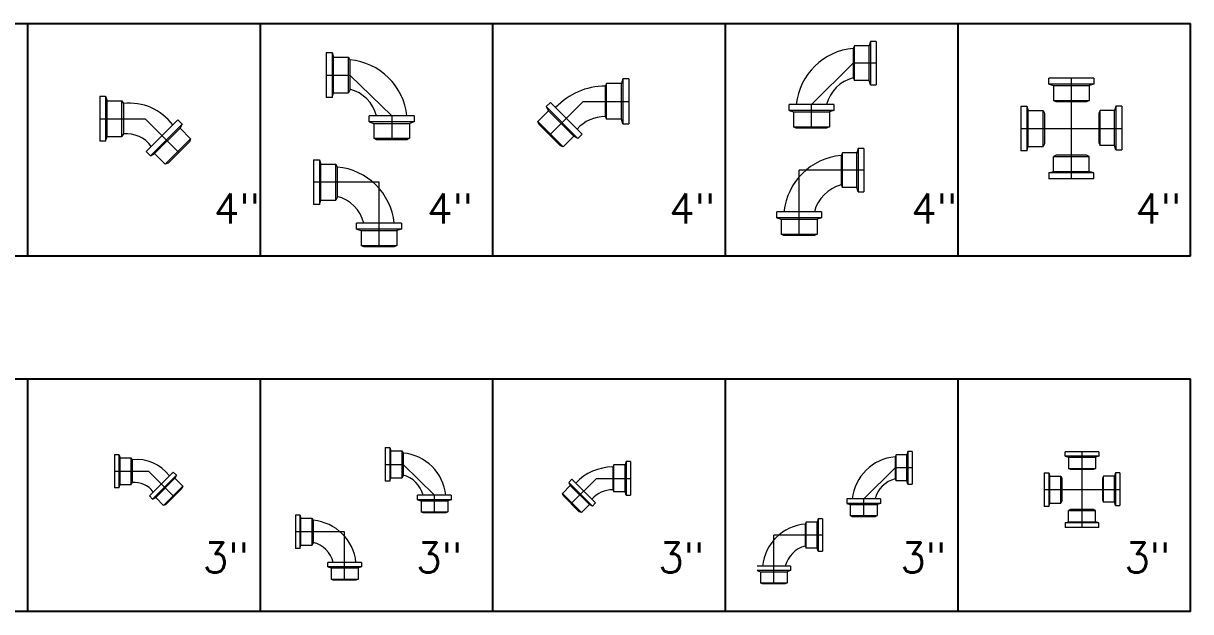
# Model space of a CAD drawing. Header units: inches. Extents: x 6.703 to 7.022, y 0.6 to 1.001.
# Drawn here: x 6.8685 to 7.0223, y 0.8068 to 0.8843 of the extents above; entities that cross this region are included whole.
import ezdxf

# ---------------------------------------------------------------- set-up
doc = ezdxf.new("R2010")
doc.units = ezdxf.units.IN
doc.header["$MEASUREMENT"] = 0
for name, pattern in [('CENTERX2', [4, 2.5, -0.5, 0.5, -0.5]), ('DASHDOTX2', [50.8, 25.4, -12.7, 0, -12.7]), ('DASHED2', [0.375, 0.25, -0.125])]:
    doc.linetypes.add(name, pattern=pattern)
for name, color, linetype in [('00', 7, 'Continuous'), ('EJEX2', 41, 'CENTERX2'), ('S.V.BAJ.', 8, 'DASHED2'), ('Tubo', 122, 'Continuous')]:
    doc.layers.add(name, color=color, linetype=linetype)
doc.styles.add('ROMANS', font='romans')

msp = doc.modelspace()

# ---------------------------------------------------------------- linework, layer by layer
at = {"layer": 'EJEX2', "linetype": 'DASHDOTX2', "lineweight": 9, "ltscale": 0.02}
for p, q in [((6.977861176507003, 0.8790629562802166), (6.972349365924329, 0.8736024916053546)), ((6.980876986297364, 0.8790629562802166), (6.977861176507003, 0.8790629562802166)), ((6.908433740772665, 0.8774898541128628), (6.911551850759442, 0.8774898541128628)), ((6.911551850759442, 0.8774898541128628), (6.917063661342115, 0.872095006230651)), ((7.006578211230149, 0.8770821828018389), (7.006578211230149, 0.8638170914689378)), ((6.937862819477185, 0.8695907946325337), (6.942294763987389, 0.8740227391427473)), ((6.942294763987389, 0.8740227391427473), (6.948300012850794, 0.8740227391427473)), ((6.972349365924329, 0.8704843816185956), (6.972349365924329, 0.8736024916053546)), ((6.878603483864987, 0.8717360706679311), (6.884608732728392, 0.8717360706679311)), ((6.884584064081253, 0.8717360706679311), (6.889034234926466, 0.867285899822736)), ((6.917063661342115, 0.872095006230651), (6.917063661342124, 0.868976896243892)), ((6.999945665563689, 0.8704496371353974), (7.0132107568966, 0.8704496371353974)), ((6.979261018886425, 0.8649516544290136), (6.970733398513389, 0.8649516544290136)), ((6.970733398513389, 0.8563730797673925), (6.970733398513389, 0.8649516544290136)), ((6.915395698188943, 0.8633785522616598), (6.906765777619484, 0.8633785522616598)), ((6.915395698188934, 0.8548655943926888), (6.915395698188943, 0.8633785522616598)), ((7.007982651598054, 0.8278872643802332), (7.007982651598054, 0.817938445880535)), ((6.916224999749066, 0.8262231572809275), (6.918563582239145, 0.8262231572809275)), ((6.918563582239145, 0.8262231572809275), (6.922697440176149, 0.8221770213692596)), ((6.97922961289011, 0.8216851820676991), (6.983363470827124, 0.8257805305738366)), ((6.985625328169888, 0.8257805305738366), (6.983363470827124, 0.8257805305738366)), ((6.880553698709129, 0.8253379118137959), (6.885057635356693, 0.8253379118137959)), ((6.885039133871331, 0.8253379118137959), (6.888376762005245, 0.8220002836798905)), ((6.940703388188017, 0.8210638108358652), (6.944027346570668, 0.8243877692185164)), ((6.944027346570668, 0.8243877692185164), (6.948531283218224, 0.8243877692185164)), ((7.003008242348205, 0.822912855130393), (7.012957060847894, 0.822912855130393)), ((6.922697440176149, 0.8198384388791993), (6.922697440176149, 0.8221770213692596)), ((6.97922961289011, 0.8193465995776209), (6.97922961289011, 0.8216851820676991)), ((6.910861883255711, 0.8173705960287647), (6.904389442828619, 0.8173705960287647)), ((6.910861883255702, 0.8109858776270364), (6.910861883255711, 0.8173705960287647)), ((6.967394055969663, 0.810494038325458), (6.967394055969663, 0.8169279693216648)), ((6.973789771249441, 0.8169279693216648), (6.967394055969663, 0.8169279693216648))]:
    msp.add_line(p, q, dxfattribs=at)
at = {"layer": 'S.V.BAJ.', "linetype": 'ByBlock', "ltscale": 0.36}
for p, q in [((6.74662477880544, 0.8842882045359783), (7.022294070144021, 0.8842882045359783)), ((6.869144463844813, 0.8536582832761441), (6.869144463844813, 0.8842882045359783)), ((6.899774385104648, 0.8536582832761441), (6.899774385104648, 0.8842882045359783)), ((6.930404306364499, 0.8536582832761441), (6.930404306364499, 0.8842882045359783)), ((6.961034227624334, 0.8536582832761441), (6.961034227624334, 0.8842882045359783)), ((6.991664148884186, 0.8536582832761441), (6.991664148884186, 0.8842882045359783)), ((7.022294070144021, 0.8536582832761441), (7.022294070144021, 0.8842882045359783)), ((7.022294070144021, 0.8536582832761441), (6.74662477880544, 0.8536582832761441)), ((6.74662477880544, 0.8374764706447837), (7.022294070144021, 0.8374764706447837)), ((6.869144463844813, 0.8068465493849494), (6.869144463844813, 0.8374764706447837)), ((6.899774385104648, 0.8068465493849494), (6.899774385104648, 0.8374764706447837)), ((6.930404306364499, 0.8068465493849494), (6.930404306364499, 0.8374764706447837)), ((6.961034227624334, 0.8068465493849494), (6.961034227624334, 0.8374764706447837)), ((6.991664148884186, 0.8068465493849494), (6.991664148884186, 0.8374764706447837)), ((7.022294070144021, 0.8068465493849494), (7.022294070144021, 0.8374764706447837)), ((7.022294070144021, 0.8068465493849494), (6.74662477880544, 0.8068465493849494))]:
    msp.add_line(p, q, dxfattribs=at)
at = {"layer": 'Tubo', "linetype": 'ByBlock', "lineweight": 20, "ltscale": 0.36}
for p, q in [((6.978036337176646, 0.8813476606668496), (6.977861176507003, 0.8809973393275627)), ((6.977861176507003, 0.8809973393275627), (6.977861176507003, 0.8771285732328704)), ((6.979940257498846, 0.8813476606668496), (6.978036337176646, 0.8813476606668496)), ((6.978036337176646, 0.8767782518935836), (6.978036337176646, 0.8813476606668496)), ((6.98011541816849, 0.8819188367635079), (6.979940257498846, 0.8813476606668496)), ((6.979940257498846, 0.8767782518935836), (6.979940257498846, 0.8813476606668496)), ((6.98011541816849, 0.8819188367635079), (6.98011541816849, 0.8813476606668496)), ((6.980876986297364, 0.8819188367635079), (6.98011541816849, 0.8819188367635079)), ((6.98011541816849, 0.8819188367635079), (6.98011541816849, 0.8762070757969254)), ((6.980876986297364, 0.8819188367635079), (6.980876986297364, 0.8762070757969254)), ((6.908433740772665, 0.8804426097821496), (6.909221142284474, 0.8804426097821496)), ((6.908433740772665, 0.8804426097821496), (6.908433740772665, 0.8745370984435762)), ((6.909221142284474, 0.8804426097821496), (6.909221142284474, 0.8745370984435762)), ((6.909221142284474, 0.8804426097821496), (6.909221142284474, 0.8798520586482994)), ((6.909221142284474, 0.8804426097821496), (6.909402244632203, 0.8798520586482994)), ((6.909402244632203, 0.8751276495774443), (6.909402244632203, 0.8798520586482994)), ((6.909402244632203, 0.8798520586482994), (6.911370748411722, 0.8798520586482994)), ((6.911370748411722, 0.8751276495774443), (6.911370748411722, 0.8798520586482994)), ((6.911370748411722, 0.8798520586482994), (6.911551850759442, 0.8794898539528591)), ((6.911551850759442, 0.8794898539528591), (6.911551850759442, 0.8754898542728666)), ((6.945363005211746, 0.8763849436781659), (6.945181902864026, 0.8760227389827435)), ((6.947331508991264, 0.8763849436781659), (6.945363005211746, 0.8763849436781659)), ((6.945363005211746, 0.8716605346072929), (6.945363005211746, 0.8763849436781659)), ((6.947512611338984, 0.8769754948120161), (6.947331508991264, 0.8763849436781659)), ((6.947331508991264, 0.8716605346072929), (6.947331508991264, 0.8763849436781659)), ((6.947512611338984, 0.8769754948120161), (6.947512611338984, 0.8763849436781659)), ((6.948300012850794, 0.8769754948120161), (6.947512611338984, 0.8769754948120161)), ((6.947512611338984, 0.8769754948120161), (6.947512611338984, 0.8710699834734605)), ((6.948300012850794, 0.8769754948120161), (6.948300012850794, 0.8710699834734605)), ((6.977861176507003, 0.8771285732328704), (6.978036337176646, 0.8767782518935836)), ((6.979940257498846, 0.8767782518935836), (6.978036337176646, 0.8767782518935836)), ((6.98011541816849, 0.8762070757969254), (6.979940257498846, 0.8767782518935836)), ((6.98011541816849, 0.8767782518935836), (6.98011541816849, 0.8762070757969254)), ((7.009530966899444, 0.8770821828018389), (7.003625455560862, 0.8770821828018389)), ((7.003625455560862, 0.8762947812900388), (7.003625455560862, 0.8770821828018389)), ((7.009530966899444, 0.8770821828018389), (7.009530966899444, 0.8762947812900388)), ((6.909221142284474, 0.8751276495774443), (6.909221142284474, 0.8745370984435762)), ((6.909221142284474, 0.8745370984435762), (6.909402244632203, 0.8751276495774443)), ((6.909402244632203, 0.8751276495774443), (6.911370748411722, 0.8751276495774443)), ((6.911551850759442, 0.8754898542728666), (6.911370748411722, 0.8751276495774443)), ((6.945181902864026, 0.8760227389827435), (6.945181902864026, 0.8720227393027331)), ((6.98011541816849, 0.8762070757969254), (6.980876986297364, 0.8762070757969254)), ((7.003625455560862, 0.8762947812900388), (7.004216006694721, 0.8761136789423096)), ((7.004216006694721, 0.8762947812900388), (7.003625455560862, 0.8762947812900388)), ((7.009530966899444, 0.8762947812900388), (7.003625455560862, 0.8762947812900388)), ((7.004216006694721, 0.8761136789423096), (7.004216006694721, 0.8741451751627911)), ((7.004216006694721, 0.8761136789423096), (7.008940415765585, 0.8761136789423096)), ((7.009530966899444, 0.8762947812900388), (7.008940415765585, 0.8761136789423096)), ((7.009530966899444, 0.8762947812900388), (7.008940415765585, 0.8762947812900388)), ((7.008940415765585, 0.8761136789423096), (7.008940415765585, 0.8741451751627911)), ((6.878603483864987, 0.8746888263372179), (6.878603483864987, 0.8687833149986445)), ((6.878603483864987, 0.8746888263372179), (6.879390885376797, 0.8746888263372179)), ((6.879390885376797, 0.8746888263372179), (6.879571987724517, 0.8740982752033497)), ((6.879390885376797, 0.8746888263372179), (6.879390885376797, 0.8740982752033497)), ((6.879390885376797, 0.8746888263372179), (6.879390885376797, 0.8687833149986445)), ((6.879571987724517, 0.8740982752033497), (6.881540491504035, 0.8740982752033497)), ((6.879571987724517, 0.8693738661324947), (6.879571987724517, 0.8740982752033497)), ((6.881540491504035, 0.8740982752033497), (6.881721593851755, 0.8737360705079273)), ((6.881540491504035, 0.8693738661324947), (6.881540491504035, 0.8740982752033497)), ((6.881721593851755, 0.8737360705079273), (6.881721593851755, 0.869736070827917)), ((6.909221142284474, 0.8745370984435762), (6.908433740772665, 0.8745370984435762)), ((6.937422965687858, 0.8733267679570962), (6.937979742636371, 0.8738835449055992)), ((6.941598792801738, 0.8691509408432072), (6.937422965687858, 0.8733267679570962)), ((6.93784054839924, 0.8729091852457054), (6.937422965687858, 0.8733267679570962)), ((6.937422965687858, 0.8733267679570962), (6.937712489701086, 0.872781126547552)), ((6.942155569750259, 0.8697077177917281), (6.937979742636371, 0.8738835449055992)), ((6.969396610255034, 0.8728150900935543), (6.969396610255034, 0.8736024916053546)), ((6.975302121593616, 0.8736024916053546), (6.969396610255034, 0.8736024916053546)), ((6.975302121593616, 0.8736024916053546), (6.975302121593616, 0.8728150900935543)), ((6.999945665563689, 0.8734023928046661), (7.000733067075498, 0.8734023928046661)), ((6.999945665563689, 0.8734023928046661), (6.999945665563689, 0.8674968814660928)), ((7.000733067075498, 0.8734023928046661), (7.000733067075498, 0.8674968814660928)), ((7.000733067075498, 0.8734023928046661), (7.000733067075498, 0.8728118416708159)), ((7.000733067075498, 0.8734023928046661), (7.000914169423227, 0.8728118416708159)), ((7.004578211390143, 0.8739640728150799), (7.004216006694721, 0.8741451751627911)), ((7.004216006694721, 0.8741451751627911), (7.008940415765585, 0.8741451751627911)), ((7.008578211070154, 0.8739640728150799), (7.004578211390143, 0.8739640728150799)), ((7.008940415765585, 0.8741451751627911), (7.008578211070154, 0.8739640728150799)), ((7.012449188767733, 0.8733711344113207), (7.01227402809809, 0.8727999583146625)), ((7.012449188767733, 0.8733711344113207), (7.012449188767733, 0.8676593734447382)), ((7.0132107568966, 0.8733711344113207), (7.012449188767733, 0.8733711344113207)), ((7.012449188767733, 0.8733711344113207), (7.012449188767733, 0.8727999583146625)), ((7.0132107568966, 0.8733711344113207), (7.0132107568966, 0.8676593734447382)), ((6.920016417011402, 0.872095006230651), (6.914110905672828, 0.872095006230651)), ((6.914110905672828, 0.8713076047188506), (6.914110905672828, 0.872095006230651)), ((6.920016417011402, 0.872095006230651), (6.920016417011402, 0.8713076047188506)), ((6.937712489701086, 0.872781126547552), (6.936320547329793, 0.8713891841762498)), ((6.937712489701086, 0.872781126547552), (6.941053151392194, 0.8694404648564446)), ((6.945181902864026, 0.8720227393027331), (6.945363005211746, 0.8716605346072929)), ((6.975302121593616, 0.8728150900935543), (6.969396610255034, 0.8728150900935543)), ((6.969987161388893, 0.8728150900935543), (6.969396610255034, 0.8728150900935543)), ((6.969396610255034, 0.8728150900935543), (6.969987161388893, 0.8726339877458431)), ((6.969987161388893, 0.8726339877458431), (6.974711570459757, 0.8726339877458431)), ((6.969987161388893, 0.8726339877458431), (6.969987161388893, 0.8706654839663068)), ((6.975302121593616, 0.8728150900935543), (6.974711570459757, 0.8728150900935543)), ((6.975302121593616, 0.8728150900935543), (6.974711570459757, 0.8726339877458431)), ((6.974711570459757, 0.8726339877458431), (6.974711570459757, 0.8706654839663068)), ((7.000914169423227, 0.8680874325999429), (7.000914169423227, 0.8728118416708159)), ((7.000914169423227, 0.8728118416708159), (7.002882673202746, 0.8728118416708159)), ((7.002882673202746, 0.8680874325999429), (7.002882673202746, 0.8728118416708159)), ((7.002882673202746, 0.8728118416708159), (7.003063775550457, 0.8724496369753756)), ((7.003063775550457, 0.8724496369753756), (7.003063775550457, 0.8684496372953832)), ((7.01037010777589, 0.8727999583146625), (7.010194947106246, 0.8724496369753756)), ((7.010194947106246, 0.8724496369753756), (7.010194947106246, 0.8685808708806833)), ((7.01227402809809, 0.8727999583146625), (7.01037010777589, 0.8727999583146625)), ((7.01037010777589, 0.8682305495413964), (7.01037010777589, 0.8727999583146625)), ((7.01227402809809, 0.8682305495413964), (7.01227402809809, 0.8727999583146625)), ((6.888916999312122, 0.871590121663512), (6.884730013085672, 0.8674031354370806)), ((6.885288277915866, 0.866844870606879), (6.889475264142314, 0.8710318568333282)), ((6.885835377449453, 0.867135168318576), (6.889184966430618, 0.8704847572997318)), ((6.888916999312122, 0.871590121663512), (6.889475264142314, 0.8710318568333282)), ((6.889475264142314, 0.8710318568333282), (6.889184966430618, 0.8704847572997318)), ((6.889184966430618, 0.8704847572997318), (6.890580628506094, 0.8690890952242547)), ((6.914110905672828, 0.8713076047188506), (6.914701456806688, 0.8711265023711215)), ((6.914701456806688, 0.8713076047188506), (6.914110905672828, 0.8713076047188506)), ((6.920016417011402, 0.8713076047188506), (6.914110905672828, 0.8713076047188506)), ((6.914701456806688, 0.8711265023711215), (6.914701456806688, 0.8691579985916031)), ((6.914701456806688, 0.8711265023711215), (6.919425865877551, 0.8711265023711215)), ((6.920016417011402, 0.8713076047188506), (6.919425865877551, 0.8711265023711215)), ((6.920016417011402, 0.8713076047188506), (6.919425865877551, 0.8713076047188506)), ((6.919425865877551, 0.8711265023711215), (6.919425865877551, 0.8691579985916031)), ((6.936320547329793, 0.8713891841762498), (6.939661209020901, 0.8680485224851423)), ((6.936448606027946, 0.8710050080817718), (6.936320547329793, 0.8713891841762498)), ((6.939277032926423, 0.8681765811832957), (6.936448606027946, 0.8710050080817718)), ((6.947331508991264, 0.8716605346072929), (6.945363005211746, 0.8716605346072929)), ((6.947512611338984, 0.8710699834734605), (6.947331508991264, 0.8716605346072929)), ((6.947512611338984, 0.8716605346072929), (6.947512611338984, 0.8710699834734605)), ((6.947512611338984, 0.8710699834734605), (6.948300012850794, 0.8710699834734605)), ((6.969987161388893, 0.8706654839663068), (6.974711570459757, 0.8706654839663068)), ((6.970349366084333, 0.8704843816185956), (6.969987161388893, 0.8706654839663068)), ((6.974349365764326, 0.8704843816185956), (6.970349366084333, 0.8704843816185956)), ((6.974711570459757, 0.8706654839663068), (6.974349365764326, 0.8704843816185956)), ((6.879390885376797, 0.8687833149986445), (6.878603483864987, 0.8687833149986445)), ((6.879390885376797, 0.8687833149986445), (6.879571987724517, 0.8693738661324947)), ((6.879390885376797, 0.8693738661324947), (6.879390885376797, 0.8687833149986445)), ((6.879571987724517, 0.8693738661324947), (6.881540491504035, 0.8693738661324947)), ((6.881721593851755, 0.869736070827917), (6.881540491504035, 0.8693738661324947)), ((6.887231039524939, 0.8657395062430809), (6.890580628506094, 0.8690890952242547)), ((6.890452227595163, 0.8687038924914232), (6.88761624225777, 0.8658679071540307)), ((6.890580628506094, 0.8690890952242547), (6.890452227595163, 0.8687038924914232)), ((6.915063661502119, 0.868976896243892), (6.914701456806688, 0.8691579985916031)), ((6.914701456806688, 0.8691579985916031), (6.919425865877551, 0.8691579985916031)), ((6.91906366118212, 0.868976896243892), (6.915063661502119, 0.868976896243892)), ((6.919425865877551, 0.8691579985916031), (6.91906366118212, 0.868976896243892)), ((6.941053151392194, 0.8694404648564446), (6.939661209020901, 0.8680485224851423)), ((6.941598792801738, 0.8691509408432072), (6.941053151392194, 0.8694404648564446)), ((6.942155569750259, 0.8697077177917281), (6.941598792801738, 0.8691509408432072)), ((6.885288277915866, 0.866844870606879), (6.884730013085672, 0.8674031354370806)), ((6.885288277915866, 0.866844870606879), (6.885835377449453, 0.867135168318576)), ((6.885835377449453, 0.867135168318576), (6.887231039524939, 0.8657395062430809)), ((6.939661209020901, 0.8680485224851423), (6.939277032926423, 0.8681765811832957)), ((6.976420369765706, 0.8672363588156466), (6.976245209096063, 0.8668860374763598)), ((6.976420369765706, 0.8626669500423805), (6.976420369765706, 0.8672363588156466)), ((6.978324290087906, 0.8672363588156466), (6.976420369765706, 0.8672363588156466)), ((6.97849945075755, 0.8678075349123049), (6.978324290087906, 0.8672363588156466)), ((6.978324290087906, 0.8626669500423805), (6.978324290087906, 0.8672363588156466)), ((6.979261018886425, 0.8678075349123049), (6.97849945075755, 0.8678075349123049)), ((6.97849945075755, 0.8678075349123049), (6.97849945075755, 0.8620957739457222)), ((6.97849945075755, 0.8678075349123049), (6.97849945075755, 0.8672363588156466)), ((6.979261018886425, 0.8678075349123049), (6.979261018886425, 0.8620957739457222)), ((7.000733067075498, 0.8674968814660928), (6.999945665563689, 0.8674968814660928)), ((7.000733067075498, 0.8680874325999429), (7.000733067075498, 0.8674968814660928)), ((7.000733067075498, 0.8674968814660928), (7.000914169423227, 0.8680874325999429)), ((7.000914169423227, 0.8680874325999429), (7.002882673202746, 0.8680874325999429)), ((7.003063775550457, 0.8684496372953832), (7.002882673202746, 0.8680874325999429)), ((7.010194947106246, 0.8685808708806833), (7.01037010777589, 0.8682305495413964)), ((7.01227402809809, 0.8682305495413964), (7.01037010777589, 0.8682305495413964)), ((7.012449188767733, 0.8676593734447382), (7.01227402809809, 0.8682305495413964)), ((7.012449188767733, 0.8682305495413964), (7.012449188767733, 0.8676593734447382)), ((7.012449188767733, 0.8676593734447382), (7.0132107568966, 0.8676593734447382)), ((6.88761624225777, 0.8658679071540307), (6.887231039524939, 0.8657395062430809)), ((6.906765777619484, 0.8663313079309465), (6.906765777619484, 0.8604257965923732)), ((6.906765777619484, 0.8663313079309465), (6.907553179131294, 0.8663313079309465)), ((6.907553179131294, 0.8663313079309465), (6.907553179131294, 0.8604257965923732)), ((6.907553179131294, 0.8663313079309465), (6.907553179131294, 0.8657407567970963)), ((6.907553179131294, 0.8663313079309465), (6.907734281479023, 0.8657407567970963)), ((6.907734281479023, 0.8610163477262412), (6.907734281479023, 0.8657407567970963)), ((6.907734281479023, 0.8657407567970963), (6.909702785258541, 0.8657407567970963)), ((6.909702785258541, 0.8610163477262412), (6.909702785258541, 0.8657407567970963)), ((6.909702785258541, 0.8657407567970963), (6.909883887606261, 0.8653785521016562)), ((6.976245209096063, 0.8668860374763598), (6.976245209096063, 0.8630172713816673)), ((7.004578211390143, 0.8669352014556968), (7.004216006694721, 0.8667540991079856)), ((7.004216006694721, 0.8647855953284671), (7.004216006694721, 0.8667540991079856)), ((7.004216006694721, 0.8667540991079856), (7.008940415765577, 0.8667540991079856)), ((7.008578211070154, 0.8669352014556968), (7.004578211390143, 0.8669352014556968)), ((7.008940415765577, 0.8667540991079856), (7.008578211070154, 0.8669352014556968)), ((7.008940415765577, 0.8647855953284671), (7.008940415765577, 0.8667540991079856)), ((6.909883887606261, 0.8653785521016562), (6.909883887606261, 0.8613785524216636)), ((7.003625455560862, 0.864604492980738), (7.004216006694721, 0.8647855953284671)), ((7.004216006694721, 0.864604492980738), (7.003625455560862, 0.864604492980738)), ((7.003625455560862, 0.864604492980738), (7.003625455560862, 0.8638170914689378)), ((7.009530966899435, 0.864604492980738), (7.003625455560862, 0.864604492980738)), ((7.004216006694721, 0.8647855953284671), (7.008940415765577, 0.8647855953284671)), ((7.009530966899435, 0.864604492980738), (7.008940415765577, 0.8647855953284671)), ((7.009530966899435, 0.864604492980738), (7.008940415765577, 0.864604492980738)), ((7.009530966899435, 0.8638170914689378), (7.009530966899435, 0.864604492980738)), ((6.976245209096063, 0.8630172713816673), (6.976420369765706, 0.8626669500423805)), ((6.978324290087906, 0.8626669500423805), (6.976420369765706, 0.8626669500423805)), ((6.97849945075755, 0.8620957739457222), (6.978324290087906, 0.8626669500423805)), ((6.97849945075755, 0.8626669500423805), (6.97849945075755, 0.8620957739457222)), ((7.009530966899435, 0.8638170914689378), (7.003625455560862, 0.8638170914689378)), ((6.907553179131294, 0.8610163477262412), (6.907553179131294, 0.8604257965923732)), ((6.907553179131294, 0.8604257965923732), (6.907734281479023, 0.8610163477262412)), ((6.907734281479023, 0.8610163477262412), (6.909702785258541, 0.8610163477262412)), ((6.909883887606261, 0.8613785524216636), (6.909702785258541, 0.8610163477262412)), ((6.97849945075755, 0.8620957739457222), (6.979261018886425, 0.8620957739457222)), ((6.907553179131294, 0.8604257965923732), (6.906765777619484, 0.8604257965923732)), ((6.967780642844094, 0.8587037882423514), (6.967780642844094, 0.8594911897541515)), ((6.973686154182676, 0.8594911897541515), (6.967780642844094, 0.8594911897541515)), ((6.973686154182676, 0.8594911897541515), (6.973686154182676, 0.8587037882423514)), ((6.918348453858221, 0.8579837043794478), (6.912442942519648, 0.8579837043794478)), ((6.912442942519648, 0.8571963028676477), (6.912442942519648, 0.8579837043794478)), ((6.918348453858221, 0.8579837043794478), (6.918348453858221, 0.8571963028676477)), ((6.973686154182676, 0.8587037882423514), (6.967780642844094, 0.8587037882423514)), ((6.968371193977953, 0.8587037882423514), (6.967780642844094, 0.8587037882423514)), ((6.967780642844094, 0.8587037882423514), (6.968371193977953, 0.8585226858946402)), ((6.968371193977953, 0.8585226858946402), (6.973095603048817, 0.8585226858946402)), ((6.968371193977953, 0.8585226858946402), (6.968371193977953, 0.8565541821151037)), ((6.973686154182676, 0.8587037882423514), (6.973095603048817, 0.8587037882423514)), ((6.973686154182676, 0.8587037882423514), (6.973095603048817, 0.8585226858946402)), ((6.973095603048817, 0.8585226858946402), (6.973095603048817, 0.8565541821151037)), ((6.912442942519648, 0.8571963028676477), (6.913033493653507, 0.8570152005199185)), ((6.913033493653507, 0.8571963028676477), (6.912442942519648, 0.8571963028676477)), ((6.918348453858221, 0.8571963028676477), (6.912442942519648, 0.8571963028676477)), ((6.913033493653507, 0.8570152005199185), (6.913033493653507, 0.8550466967404)), ((6.913033493653507, 0.8570152005199185), (6.917757902724372, 0.8570152005199185)), ((6.918348453858221, 0.8571963028676477), (6.917757902724372, 0.8570152005199185)), ((6.918348453858221, 0.8571963028676477), (6.917757902724372, 0.8571963028676477)), ((6.917757902724372, 0.8570152005199185), (6.917757902724372, 0.8550466967404)), ((6.968371193977953, 0.8565541821151037), (6.973095603048817, 0.8565541821151037)), ((6.968733398673393, 0.8563730797673925), (6.968371193977953, 0.8565541821151037)), ((6.972733398353386, 0.8563730797673925), (6.968733398673393, 0.8563730797673925)), ((6.973095603048817, 0.8565541821151037), (6.972733398353386, 0.8563730797673925)), ((6.913395698348938, 0.8548655943926888), (6.913033493653507, 0.8550466967404)), ((6.913033493653507, 0.8550466967404), (6.917757902724372, 0.8550466967404)), ((6.917395698028939, 0.8548655943926888), (6.913395698348938, 0.8548655943926888)), ((6.917757902724372, 0.8550466967404), (6.917395698028939, 0.8548655943926888)), ((6.880553698709129, 0.8275524785657609), (6.880553698709129, 0.8231233450618309)), ((6.880553698709129, 0.8275524785657609), (6.881144249842988, 0.8275524785657609)), ((6.881144249842988, 0.8275524785657609), (6.881144249842988, 0.8231233450618309)), ((6.881144249842988, 0.8275524785657609), (6.88128007660378, 0.8271095652153644)), ((6.881144249842988, 0.8275524785657609), (6.881144249842988, 0.8271095652153644)), ((6.916224999749066, 0.8284377240328926), (6.916224999749066, 0.8240085905289626)), ((6.916224999749066, 0.8284377240328926), (6.916815550882916, 0.8284377240328926)), ((6.916815550882916, 0.8284377240328926), (6.916815550882916, 0.8240085905289626)), ((6.916815550882916, 0.8284377240328926), (6.916815550882916, 0.8279948106824959)), ((6.916815550882916, 0.8284377240328926), (6.916951377643708, 0.8279948106824959)), ((6.916951377643708, 0.8244515038793592), (6.916951377643708, 0.8279948106824959)), ((6.916951377643708, 0.8279948106824959), (6.918427755478352, 0.8279948106824959)), ((6.918427755478352, 0.8244515038793592), (6.918427755478352, 0.8279948106824959)), ((6.918427755478352, 0.8279948106824959), (6.918563582239145, 0.8277231571609291)), ((6.918563582239145, 0.8277231571609291), (6.918563582239145, 0.8247231574009259)), ((6.983494841329358, 0.8274940588638025), (6.983363470827124, 0.8272313178593508)), ((6.983363470827124, 0.8272313178593508), (6.983363470827124, 0.8243297432883225)), ((6.983494841329358, 0.8240670022838709), (6.983494841329358, 0.8274940588638025)), ((6.984922781571004, 0.8274940588638025), (6.983494841329358, 0.8274940588638025)), ((6.98505415207323, 0.8279224409363006), (6.984922781571004, 0.8274940588638025)), ((6.984922781571004, 0.8240670022838709), (6.984922781571004, 0.8274940588638025)), ((6.98505415207323, 0.8279224409363006), (6.98505415207323, 0.8236386202113727)), ((6.98505415207323, 0.8279224409363006), (6.98505415207323, 0.8274940588638025)), ((6.985625328169888, 0.8279224409363006), (6.98505415207323, 0.8279224409363006)), ((6.985625328169888, 0.8279224409363006), (6.985625328169888, 0.8236386202113727)), ((7.010197218350019, 0.8278872643802332), (7.005768084846089, 0.8278872643802332)), ((7.005768084846089, 0.8272967132463651), (7.005768084846089, 0.8278872643802332)), ((7.005768084846089, 0.8272967132463651), (7.006210998196476, 0.8271608864855728)), ((7.006210998196476, 0.8272967132463651), (7.005768084846089, 0.8272967132463651)), ((7.010197218350019, 0.8272967132463651), (7.005768084846089, 0.8272967132463651)), ((7.006210998196476, 0.8271608864855728), (7.006210998196476, 0.8256845086509295)), ((7.006210998196476, 0.8271608864855728), (7.009754304999631, 0.8271608864855728)), ((7.010197218350019, 0.8272967132463651), (7.009754304999631, 0.8271608864855728)), ((7.010197218350019, 0.8272967132463651), (7.009754304999631, 0.8272967132463651)), ((7.009754304999631, 0.8271608864855728), (7.009754304999631, 0.8256845086509295)), ((7.010197218350019, 0.8278872643802332), (7.010197218350019, 0.8272967132463651)), ((6.88128007660378, 0.8235662584122274), (6.88128007660378, 0.8271095652153644)), ((6.88128007660378, 0.8271095652153644), (6.882756454438423, 0.8271095652153644)), ((6.882756454438423, 0.8235662584122274), (6.882756454438423, 0.8271095652153644)), ((6.882756454438423, 0.8271095652153644), (6.882892281199207, 0.8268379116937975)), ((6.882892281199207, 0.8268379116937975), (6.882892281199207, 0.8238379119337943)), ((6.946328527488938, 0.8261594226200848), (6.946192700728155, 0.825887769098518)), ((6.946192700728155, 0.825887769098518), (6.946192700728155, 0.8228877693385147)), ((6.946328527488938, 0.8226161158169301), (6.946328527488938, 0.8261594226200848)), ((6.947804905323582, 0.8261594226200848), (6.946328527488938, 0.8261594226200848)), ((6.947940732084374, 0.8266023359704814), (6.947804905323582, 0.8261594226200848)), ((6.947804905323582, 0.8226161158169301), (6.947804905323582, 0.8261594226200848)), ((6.947940732084374, 0.8266023359704814), (6.947940732084374, 0.8221732024665513)), ((6.947940732084374, 0.8266023359704814), (6.947940732084374, 0.8261594226200848)), ((6.948531283218224, 0.8266023359704814), (6.947940732084374, 0.8266023359704814)), ((6.948531283218224, 0.8266023359704814), (6.948531283218224, 0.8221732024665513)), ((7.006482651718052, 0.825548681890155), (7.006210998196476, 0.8256845086509295)), ((7.006210998196476, 0.8256845086509295), (7.009754304999631, 0.8256845086509295)), ((7.009754304999631, 0.8256845086509295), (7.009482651478056, 0.825548681890155)), ((6.888288835294482, 0.825228450060477), (6.88514859562465, 0.8220882103906446)), ((6.885567294247288, 0.8216695117679979), (6.888707533917129, 0.8248097514378482)), ((6.885977618897485, 0.8218872350517705), (6.888489810633356, 0.8243994267876509)), ((6.888288835294482, 0.825228450060477), (6.888707533917129, 0.8248097514378482)), ((6.888707533917129, 0.8248097514378482), (6.888489810633356, 0.8243994267876509)), ((6.888489810633356, 0.8243994267876509), (6.889536557189973, 0.823352680231034)), ((6.916815550882916, 0.8244515038793592), (6.916815550882916, 0.8240085905289626)), ((6.916815550882916, 0.8240085905289626), (6.916951377643708, 0.8244515038793592)), ((6.916951377643708, 0.8244515038793592), (6.918427755478352, 0.8244515038793592)), ((6.918563582239145, 0.8247231574009259), (6.918427755478352, 0.8244515038793592)), ((6.940373497846027, 0.823865790829287), (6.940791080557409, 0.8242833735406597)), ((6.943922950892821, 0.8211515032052654), (6.940791080557409, 0.8242833735406597)), ((6.983363470827124, 0.8243297432883225), (6.983494841329358, 0.8240670022838709)), ((7.003008242348205, 0.8251274218823401), (7.003008242348205, 0.8206982883784102)), ((7.003008242348205, 0.8251274218823401), (7.003598793482063, 0.8251274218823401)), ((7.003598793482063, 0.8251274218823401), (7.003598793482063, 0.8206982883784102)), ((7.003598793482063, 0.8251274218823401), (7.003598793482063, 0.8246845085319615)), ((7.003598793482063, 0.8251274218823401), (7.003734620242856, 0.8246845085319615)), ((7.003734620242856, 0.8211412017288067), (7.003734620242856, 0.8246845085319615)), ((7.003734620242856, 0.8246845085319615), (7.0052109980775, 0.8246845085319615)), ((7.0052109980775, 0.8211412017288067), (7.0052109980775, 0.8246845085319615)), ((7.0052109980775, 0.8246845085319615), (7.005346824838282, 0.8244128550103769)), ((7.005346824838282, 0.8244128550103769), (7.005346824838282, 0.8214128552503736)), ((7.009482651478056, 0.825548681890155), (7.006482651718052, 0.825548681890155)), ((7.010826574007355, 0.8246755960148464), (7.010695203505129, 0.8244128550103769)), ((7.010695203505129, 0.8244128550103769), (7.010695203505129, 0.8215112804393665)), ((7.010826574007355, 0.8212485394348968), (7.010826574007355, 0.8246755960148464)), ((7.01225451424901, 0.8246755960148464), (7.010826574007355, 0.8246755960148464)), ((7.012385884751236, 0.8251039780873446), (7.01225451424901, 0.8246755960148464)), ((7.01225451424901, 0.8212485394348968), (7.01225451424901, 0.8246755960148464)), ((7.012385884751236, 0.8251039780873446), (7.012385884751236, 0.8208201573623987)), ((7.012957060847894, 0.8251039780873446), (7.012385884751236, 0.8251039780873446)), ((7.012385884751236, 0.8251039780873446), (7.012385884751236, 0.8246755960148464)), ((7.012957060847894, 0.8251039780873446), (7.012957060847894, 0.8208201573623987)), ((6.881144249842988, 0.8231233450618309), (6.880553698709129, 0.8231233450618309)), ((6.881144249842988, 0.8231233450618309), (6.88128007660378, 0.8235662584122274)), ((6.881144249842988, 0.8235662584122274), (6.881144249842988, 0.8231233450618309)), ((6.88128007660378, 0.8235662584122274), (6.882756454438423, 0.8235662584122274)), ((6.882892281199207, 0.8238379119337943), (6.882756454438423, 0.8235662584122274)), ((6.887024365454093, 0.8208404884951538), (6.889536557189973, 0.823352680231034)), ((6.88944025650676, 0.8230637781814061), (6.88731326750372, 0.820936789178375)), ((6.889536557189973, 0.823352680231034), (6.88944025650676, 0.8230637781814061)), ((6.916815550882916, 0.8240085905289626), (6.916224999749066, 0.8240085905289626)), ((6.940590640855941, 0.8234565597721155), (6.939546684077474, 0.8224126029936567)), ((6.943505368181439, 0.8207339204938747), (6.940373497846027, 0.823865790829287)), ((6.940686684879561, 0.823552603795735), (6.940373497846027, 0.823865790829287)), ((6.940373497846027, 0.823865790829287), (6.940590640855941, 0.8234565597721155)), ((6.940590640855941, 0.8234565597721155), (6.943096137124277, 0.8209510635037893)), ((6.946192700728155, 0.8228877693385147), (6.946328527488938, 0.8226161158169301)), ((6.947804905323582, 0.8226161158169301), (6.946328527488938, 0.8226161158169301)), ((6.947940732084374, 0.8221732024665513), (6.947804905323582, 0.8226161158169301)), ((6.947940732084374, 0.8226161158169301), (6.947940732084374, 0.8221732024665513)), ((6.984922781571004, 0.8240670022838709), (6.983494841329358, 0.8240670022838709)), ((6.98505415207323, 0.8236386202113727), (6.984922781571004, 0.8240670022838709)), ((6.98505415207323, 0.8240670022838709), (6.98505415207323, 0.8236386202113727)), ((6.98505415207323, 0.8236386202113727), (6.985625328169888, 0.8236386202113727)), ((6.885567294247288, 0.8216695117679979), (6.88514859562465, 0.8220882103906446)), ((6.885567294247288, 0.8216695117679979), (6.885977618897485, 0.8218872350517705)), ((6.885977618897485, 0.8218872350517705), (6.887024365454093, 0.8208404884951538)), ((6.924912006928114, 0.8221770213692596), (6.920482873424184, 0.8221770213692596)), ((6.920482873424184, 0.8215864702354094), (6.920482873424184, 0.8221770213692596)), ((6.920482873424184, 0.8215864702354094), (6.920925786774581, 0.8214506434746172)), ((6.920925786774581, 0.8215864702354094), (6.920482873424184, 0.8215864702354094)), ((6.924912006928114, 0.8215864702354094), (6.920482873424184, 0.8215864702354094)), ((6.920925786774581, 0.8214506434746172), (6.920925786774581, 0.8199742656399738)), ((6.920925786774581, 0.8214506434746172), (6.924469093577726, 0.8214506434746172)), ((6.924912006928114, 0.8215864702354094), (6.924469093577726, 0.8214506434746172)), ((6.924912006928114, 0.8215864702354094), (6.924469093577726, 0.8215864702354094)), ((6.924469093577726, 0.8214506434746172), (6.924469093577726, 0.8199742656399738)), ((6.924912006928114, 0.8221770213692596), (6.924912006928114, 0.8215864702354094)), ((6.939546684077474, 0.8224126029936567), (6.942052180345809, 0.8199071067253126)), ((6.939642728101093, 0.8221244709227982), (6.939546684077474, 0.8224126029936567)), ((6.94176404827495, 0.8200031507489322), (6.939642728101093, 0.8221244709227982)), ((6.943922950892821, 0.8211515032052654), (6.943505368181439, 0.8207339204938747)), ((6.947940732084374, 0.8221732024665513), (6.948531283218224, 0.8221732024665513)), ((6.981444179642084, 0.8216851820676991), (6.977015046138145, 0.8216851820676991)), ((6.977015046138145, 0.8216851820676991), (6.977015046138145, 0.8210946309338311)), ((6.981444179642084, 0.8210946309338311), (6.977015046138145, 0.8210946309338311)), ((6.977457959488541, 0.8210946309338311), (6.977015046138145, 0.8210946309338311)), ((6.977015046138145, 0.8210946309338311), (6.977457959488541, 0.8209588041730387)), ((6.981444179642084, 0.8210946309338311), (6.981001266291687, 0.8210946309338311)), ((6.981444179642084, 0.8210946309338311), (6.981001266291687, 0.8209588041730387)), ((6.981444179642084, 0.8216851820676991), (6.981444179642084, 0.8210946309338311)), ((7.003598793482063, 0.8211412017288067), (7.003598793482063, 0.8206982883784102)), ((7.003598793482063, 0.8206982883784102), (7.003734620242856, 0.8211412017288067)), ((7.003734620242856, 0.8211412017288067), (7.0052109980775, 0.8211412017288067)), ((7.005346824838282, 0.8214128552503736), (7.0052109980775, 0.8211412017288067)), ((7.010695203505129, 0.8215112804393665), (7.010826574007355, 0.8212485394348968)), ((7.01225451424901, 0.8212485394348968), (7.010826574007355, 0.8212485394348968)), ((7.012385884751236, 0.8208201573623987), (7.01225451424901, 0.8212485394348968)), ((7.012385884751236, 0.8212485394348968), (7.012385884751236, 0.8208201573623987)), ((6.88731326750372, 0.820936789178375), (6.887024365454093, 0.8208404884951538)), ((6.904389442828619, 0.8195851627807297), (6.904389442828619, 0.8151560292767996)), ((6.904389442828619, 0.8195851627807297), (6.904979993962469, 0.8195851627807297)), ((6.904979993962469, 0.8195851627807297), (6.905115820723261, 0.8191422494303331)), ((6.904979993962469, 0.8195851627807297), (6.904979993962469, 0.8191422494303331)), ((6.904979993962469, 0.8195851627807297), (6.904979993962469, 0.8151560292767996)), ((6.921197440296147, 0.8198384388791993), (6.920925786774581, 0.8199742656399738)), ((6.920925786774581, 0.8199742656399738), (6.924469093577726, 0.8199742656399738)), ((6.924197440056151, 0.8198384388791993), (6.921197440296147, 0.8198384388791993)), ((6.924469093577726, 0.8199742656399738), (6.924197440056151, 0.8198384388791993)), ((6.942052180345809, 0.8199071067253126), (6.94176404827495, 0.8200031507489322)), ((6.943096137124277, 0.8209510635037893), (6.942052180345809, 0.8199071067253126)), ((6.943505368181439, 0.8207339204938747), (6.943096137124277, 0.8209510635037893)), ((6.977457959488541, 0.8209588041730387), (6.981001266291687, 0.8209588041730387)), ((6.977457959488541, 0.8209588041730387), (6.977457959488541, 0.8194824263383953)), ((6.977457959488541, 0.8194824263383953), (6.981001266291687, 0.8194824263383953)), ((6.977729613010117, 0.8193465995776209), (6.977457959488541, 0.8194824263383953)), ((6.981001266291687, 0.8194824263383953), (6.980729612770111, 0.8193465995776209)), ((6.981001266291687, 0.8209588041730387), (6.981001266291687, 0.8194824263383953)), ((7.003598793482063, 0.8206982883784102), (7.003008242348205, 0.8206982883784102)), ((7.006482651718052, 0.8202770283706132), (7.006210998196476, 0.8201412016098387)), ((7.006210998196476, 0.8201412016098387), (7.009754304999622, 0.8201412016098387)), ((7.006210998196476, 0.8186648237751954), (7.006210998196476, 0.8201412016098387)), ((7.009482651478056, 0.8202770283706132), (7.006482651718052, 0.8202770283706132)), ((7.009754304999622, 0.8201412016098387), (7.009482651478056, 0.8202770283706132)), ((7.009754304999622, 0.8186648237751954), (7.009754304999622, 0.8201412016098387)), ((7.012385884751236, 0.8208201573623987), (7.012957060847894, 0.8208201573623987)), ((6.905115820723261, 0.8191422494303331), (6.906592198557905, 0.8191422494303331)), ((6.905115820723261, 0.8155989426271962), (6.905115820723261, 0.8191422494303331)), ((6.906592198557905, 0.8191422494303331), (6.906728025318698, 0.8188705959087663)), ((6.906592198557905, 0.8155989426271962), (6.906592198557905, 0.8191422494303331)), ((6.906728025318698, 0.8188705959087663), (6.906728025318698, 0.815870596148763)), ((6.971659284408911, 0.8186414976116396), (6.971527913906677, 0.8183787566071878)), ((6.971527913906677, 0.8183787566071878), (6.971527913906677, 0.8154771820361597)), ((6.973087224650557, 0.8186414976116396), (6.971659284408911, 0.8186414976116396)), ((6.971659284408911, 0.8152144410317079), (6.971659284408911, 0.8186414976116396)), ((6.973218595152783, 0.8190698796841378), (6.973087224650557, 0.8186414976116396)), ((6.973087224650557, 0.8152144410317079), (6.973087224650557, 0.8186414976116396)), ((6.973218595152783, 0.8190698796841378), (6.973218595152783, 0.8147860589592097)), ((6.973789771249441, 0.8190698796841378), (6.973218595152783, 0.8190698796841378)), ((6.973218595152783, 0.8190698796841378), (6.973218595152783, 0.8186414976116396)), ((6.973789771249441, 0.8190698796841378), (6.973789771249441, 0.8147860589592097)), ((6.980729612770111, 0.8193465995776209), (6.977729613010117, 0.8193465995776209)), ((7.005768084846089, 0.8185289970144031), (7.006210998196476, 0.8186648237751954)), ((7.005768084846089, 0.8185289970144031), (7.005768084846089, 0.817938445880535)), ((7.006210998196476, 0.8185289970144031), (7.005768084846089, 0.8185289970144031)), ((7.010197218350019, 0.8185289970144031), (7.005768084846089, 0.8185289970144031)), ((7.010197218350019, 0.817938445880535), (7.005768084846089, 0.817938445880535)), ((7.006210998196476, 0.8186648237751954), (7.009754304999622, 0.8186648237751954)), ((7.010197218350019, 0.8185289970144031), (7.009754304999622, 0.8186648237751954)), ((7.010197218350019, 0.8185289970144031), (7.009754304999622, 0.8185289970144031)), ((7.010197218350019, 0.817938445880535), (7.010197218350019, 0.8185289970144031)), ((6.904979993962469, 0.8151560292767996), (6.904389442828619, 0.8151560292767996)), ((6.904979993962469, 0.8151560292767996), (6.905115820723261, 0.8155989426271962)), ((6.904979993962469, 0.8155989426271962), (6.904979993962469, 0.8151560292767996)), ((6.905115820723261, 0.8155989426271962), (6.906592198557905, 0.8155989426271962)), ((6.906728025318698, 0.815870596148763), (6.906592198557905, 0.8155989426271962)), ((6.971527913906677, 0.8154771820361597), (6.971659284408911, 0.8152144410317079)), ((6.973087224650557, 0.8152144410317079), (6.971659284408911, 0.8152144410317079)), ((6.973218595152783, 0.8147860589592097), (6.973087224650557, 0.8152144410317079)), ((6.973218595152783, 0.8152144410317079), (6.973218595152783, 0.8147860589592097)), ((6.913076450007667, 0.8133244601170967), (6.908647316503737, 0.8133244601170967)), ((6.908647316503737, 0.8127339089832466), (6.908647316503737, 0.8133244601170967)), ((6.913076450007667, 0.8133244601170967), (6.913076450007667, 0.8127339089832466)), ((6.973218595152783, 0.8147860589592097), (6.973789771249441, 0.8147860589592097)), ((6.913076450007667, 0.8127339089832466), (6.908647316503737, 0.8127339089832466)), ((6.909090229854134, 0.8127339089832466), (6.908647316503737, 0.8127339089832466)), ((6.908647316503737, 0.8127339089832466), (6.909090229854134, 0.8125980822224542)), ((6.909090229854134, 0.8125980822224542), (6.91263353665728, 0.8125980822224542)), ((6.909090229854134, 0.8125980822224542), (6.909090229854134, 0.8111217043878108)), ((6.913076450007667, 0.8127339089832466), (6.91263353665728, 0.8127339089832466)), ((6.913076450007667, 0.8127339089832466), (6.91263353665728, 0.8125980822224542)), ((6.91263353665728, 0.8125980822224542), (6.91263353665728, 0.8111217043878108)), ((6.969608622721637, 0.8128326208155362), (6.965179489217697, 0.8128326208155362)), ((6.965179489217697, 0.8122420696816681), (6.965622402568094, 0.8121062429208759)), ((6.965622402568094, 0.8122420696816681), (6.965179489217697, 0.8122420696816681)), ((6.969608622721637, 0.8122420696816681), (6.965179489217697, 0.8122420696816681)), ((6.965622402568094, 0.8121062429208759), (6.965622402568094, 0.8106298650862325)), ((6.965622402568094, 0.8121062429208759), (6.96916570937124, 0.8121062429208759)), ((6.969608622721637, 0.8122420696816681), (6.96916570937124, 0.8121062429208759)), ((6.969608622721637, 0.8122420696816681), (6.96916570937124, 0.8122420696816681)), ((6.96916570937124, 0.8121062429208759), (6.96916570937124, 0.8106298650862325)), ((6.969608622721637, 0.8128326208155362), (6.969608622721637, 0.8122420696816681)), ((6.909090229854134, 0.8111217043878108), (6.91263353665728, 0.8111217043878108)), ((6.9093618833757, 0.8109858776270364), (6.909090229854134, 0.8111217043878108)), ((6.912361883135704, 0.8109858776270364), (6.9093618833757, 0.8109858776270364)), ((6.91263353665728, 0.8111217043878108), (6.912361883135704, 0.8109858776270364)), ((6.96589405608967, 0.810494038325458), (6.965622402568094, 0.8106298650862325)), ((6.965622402568094, 0.8106298650862325), (6.96916570937124, 0.8106298650862325)), ((6.968894055849664, 0.810494038325458), (6.96589405608967, 0.810494038325458)), ((6.96916570937124, 0.8106298650862325), (6.968894055849664, 0.810494038325458))]:
    msp.add_line(p, q, dxfattribs=at)
for centre, radius, start, end in [((6.978601832265477, 0.87273223336832), 0.008298225561535396, 95.12073285854584, 173.9801613175039), ((6.910811195000967, 0.8712247479936163), 0.008298225561535396, 6.019838682495357, 84.87926714145415), ((6.979093552175323, 0.8723893456583496), 0.00489683855064195, 104.5762148844638, 165.6561445512846), ((6.910319475091121, 0.8708818602836281), 0.00489683855064195, 14.34385544871031, 75.42378511553619), ((6.945181902864026, 0.8670403240903948), 0.008982414892337188, 90, 136.619173841331), ((6.882538099599963, 0.8666789424894858), 0.007104205621008104, 36.59974504861521, 96.59974504860345), ((6.945181902864026, 0.867031583470625), 0.004991155832119394, 90, 137.8438028084739), ((6.88212817292234, 0.8657169853277205), 0.004039598346191084, 35.77650887939205, 95.77650887942482), ((6.976985864854537, 0.8586209315171169), 0.008298225561535396, 95.12073285854594, 173.980161317504), ((6.909143231847787, 0.8571134461424132), 0.008298225561535396, 6.019838682495357, 84.8792671414541), ((6.977477584764383, 0.8582780438071467), 0.00489683855064195, 104.5762148844538, 165.6561445512871), ((6.908651511937941, 0.856770558432425), 0.00489683855064195, 14.34385544871156, 75.42378511553619), ((6.918008090420289, 0.8215243276914836), 0.006223669171151548, 6.019838682494476, 84.87926714147046), ((6.983918962645971, 0.8210324883899053), 0.006223669171151548, 95.12073285853768, 173.9801613175064), ((6.883504660510366, 0.8215450656799619), 0.005328154215756079, 36.59974504858751, 96.59974504858408), ((6.946192700728155, 0.8191509579292655), 0.006736811169252891, 90, 136.6191738412937), ((6.9176393004879, 0.821267161908997), 0.003672628912981463, 14.34385544871456, 75.4237851155034), ((6.98428775257836, 0.8207753226074186), 0.003672628912981463, 104.5762148844966, 165.6561445512871), ((6.883197215502148, 0.8208235978086423), 0.003029698759643313, 35.77650887942666, 95.77650887939542), ((6.946192700728155, 0.8191444024644381), 0.003743366874089545, 90, 137.8438028084641), ((6.906172533499841, 0.8126717664393208), 0.006223669171151548, 6.019838682494476, 84.87926714147046), ((6.972083405725524, 0.8121799271377423), 0.006223669171151548, 95.12073285853768, 173.9801613175054), ((6.905803743567453, 0.812414600656834), 0.003672628912981463, 14.34385544871456, 75.42378511550383), ((6.972452195657913, 0.8119227613552557), 0.003672628912981463, 104.5762148844966, 165.6561445512855)]:
    msp.add_arc(centre, radius, start, end, dxfattribs=at)

# ---------------------------------------------------------------- texts
at = {"layer": '00', "linetype": 'ByBlock', "char_height": 0.003937007874015748, "width": 0.09606299212598425, "attachment_point": 1, "style": 'ROMANS'}
for s, insert in [('4"', (6.893618542795765, 0.8618864696216233)), ('4"', (6.921707740629686, 0.8618864696216233)), ('4"', (6.953599350200153, 0.8618864696216233)), ('4"', (6.985478864037203, 0.8618864696216233)), ('4"', (7.014984883579134, 0.8618864696216233)), ('3"', (6.8921810270424, 0.8159409223789469)), ('3"', (6.920270224876322, 0.8159409223789469)), ('3"', (6.952161834446789, 0.8159409223789469)), ('3"', (6.984041348283839, 0.8159409223789469)), ('3"', (7.01354736782577, 0.8159409223789469))]:
    msp.add_mtext(s, dxfattribs=dict(at, insert=insert))

doc.saveas('drawing.dxf')
